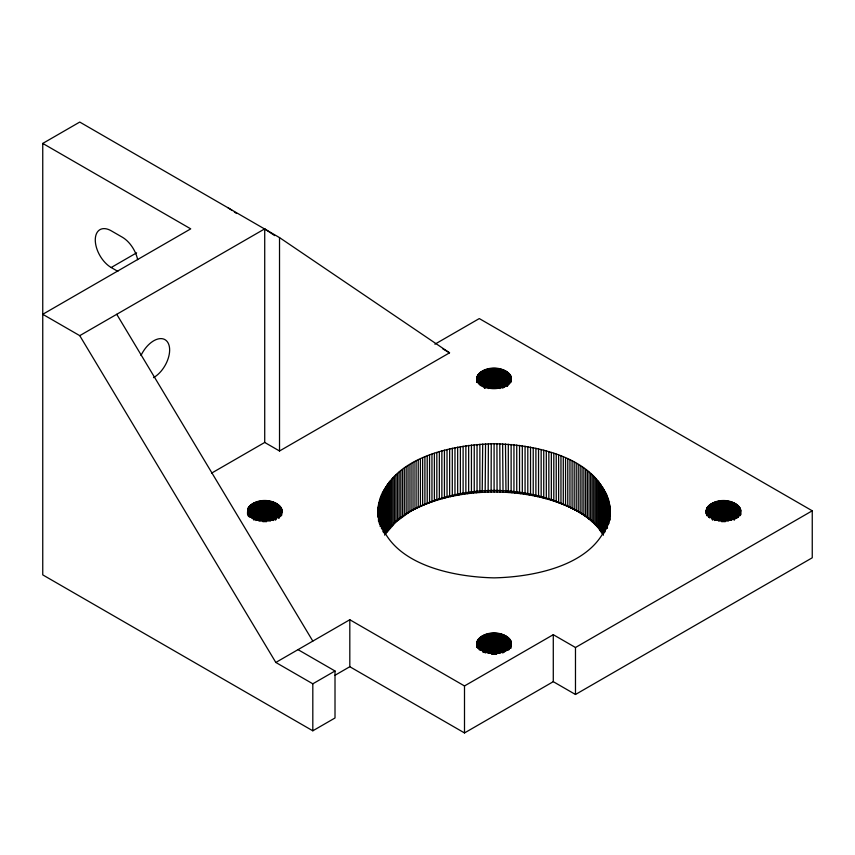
<?xml version="1.0" encoding="UTF-8"?>
<svg xmlns="http://www.w3.org/2000/svg" width="855" height="855" viewBox="0 0 855 855"><rect width="100%" height="100%" fill="white"/><g stroke="black" fill="none" stroke-linecap="round" stroke-linejoin="round"><path stroke-width="1.28" d="M576.217 463.389L576.217 510.371L584.029 514.999C531.212 482.615 459.498 482.338 406.178 513.737C432.566 498.102 463.709 492.149 494.094 491.988L494.094 443.745C450.649 444.653 383.927 458.269 377.942 510.798C383.927 563.327 450.649 576.954 494.094 577.862C537.528 576.954 604.261 563.327 610.235 510.798C604.261 458.269 537.528 444.653 494.094 443.745M706.198 510.798C710.056 497.086 736.86 497.086 740.729 510.798C736.86 524.521 710.056 524.521 706.198 510.798L706.198 513.417M491.112 492.01L491.24 443.766M476.908 377.397C479.035 392.082 506.855 392.253 511.333 378.861C508.362 363.396 474.888 364.593 476.823 382.292M476.908 642.255C479.035 656.929 506.855 657.1 511.333 643.719C508.362 628.243 474.888 629.44 476.823 647.139M488.13 492.074L488.397 443.82M247.64 509.334C248.816 524.393 276.817 524.714 281.904 511.782C279.98 495.708 245 496.862 247.64 514.87M485.159 492.17L485.544 443.927M482.199 492.32L482.712 444.066M479.238 492.512L479.869 491.24L479.869 444.247M476.278 492.747L477.047 491.465L477.047 444.472M473.339 493.014L474.236 491.721L474.236 444.728M409.973 464.564L409.973 511.557L395.961 521.913L385.723 533.659L385.723 486.666M470.41 493.335L471.436 492.02L471.436 445.028M467.493 493.688L468.647 492.362L468.647 445.37M464.596 494.083L465.868 492.747L465.868 445.754M461.721 494.521L463.111 493.164L463.111 446.171M458.857 495.002L460.375 493.624L460.375 446.631M456.014 495.526L457.66 494.115L457.66 447.133M453.203 496.082L454.967 494.65L454.967 447.667M450.403 496.68L452.295 495.227L452.295 448.234M447.646 497.321L449.645 495.836L449.645 448.843M408.027 465.772L408.027 512.754L398.398 518.953L402.523 516.538L402.523 469.545M444.899 497.995L447.026 496.488L447.026 449.495M442.195 498.711L444.429 497.172L444.429 450.179M439.513 499.47L441.875 497.899L441.875 450.906M436.873 500.261L439.342 498.657L439.342 451.664M385.99 531.831L387.903 530.613L387.903 483.631M434.265 501.094L436.841 499.448L436.841 452.455M431.69 501.96L434.383 500.271L434.383 453.289M388.48 528.807L390.34 527.642L390.34 480.649M429.157 502.858L431.957 501.137L431.957 454.144M390.756 526.135L393.033 524.735L393.033 477.753M426.656 503.798L429.563 502.035L429.563 455.042M393.749 523.239L395.961 521.913L395.961 474.92M424.198 504.771L427.211 502.964L427.211 455.972M394.251 522.48L397.522 520.535L397.522 473.542M395.918 521.08L399.135 519.177L399.135 472.184M421.782 505.775L424.903 503.926L424.903 456.944M397.65 519.701L400.803 517.841L400.803 470.859M419.41 506.823L422.637 504.931L422.637 457.938M417.09 507.891L420.404 505.957L420.404 458.964M400.268 517.606L404.308 515.255L404.308 468.262M414.814 509.003L418.223 507.015L418.223 460.022M412.58 510.136L416.086 508.105L416.086 461.112M298.021 649.64L335.01 670.993L335.01 717.986L312.812 730.801L42.75 574.881L42.75 143.426L79.75 122.062L279.521 237.594L449.548 352.826L279.521 450.991L264.719 442.452L211.538 473.157M137.655 259.674A22.497 12.985 60 0 0 122.286 237.188L111.193 230.786A22.497 12.985 60 0 0 95.279 239.966A22.497 12.985 60 0 0 111.193 267.519L136.629 252.834M42.75 143.426L190.729 228.862L42.75 314.298L79.75 335.652L264.719 228.862L274.669 235.595M434.896 344.202L479.292 318.573L812.25 510.798L812.25 557.791L575.479 694.484L553.281 681.67L464.5 732.938L349.813 666.718L334.85 675.365M408.263 512.508L411.96 510.371L411.96 463.389M410.4 511.311L414.002 509.227L414.002 462.234M79.75 335.652L275.823 662.454L349.813 619.736L464.5 685.945L553.281 634.688L575.479 647.502L812.25 510.798M275.823 662.454L312.812 683.808L335.01 670.993M494.094 491.988C523.698 492.138 553.944 497.813 579.925 512.508M577.788 511.311L574.175 509.227L574.175 462.234M581.999 513.737L578.215 511.557L578.215 464.564M111.193 267.519L117.851 271.366M575.607 510.136L572.091 508.105L572.091 461.112M573.374 509.003L569.954 507.015L569.954 460.022M586.006 516.292L580.15 512.754L580.15 465.772M571.097 507.891L567.773 505.957L567.773 458.964M586.69 517.136L589.779 518.953L582.041 513.994L582.041 467.001M568.767 506.823L565.55 504.931L565.55 457.938M589.48 519.081L583.88 515.255L583.88 468.262M442.783 348.851L449.548 352.826M566.395 505.775L563.285 503.926L563.285 456.944M593.926 522.48L587.385 517.841L587.385 470.859M563.979 504.771L560.966 502.964L560.966 455.972M594.428 523.239L590.666 520.535L590.666 473.542M561.532 503.798L558.625 502.035L558.625 455.042M595.956 524.681L592.216 521.913L592.216 474.92M598.564 526.83L593.712 523.313L593.712 476.331M559.031 502.858L556.231 501.137L556.231 454.144M599.291 527.888L595.155 524.735L595.155 477.753M556.498 501.96L553.805 500.271L553.805 453.289M601.931 530.912L596.523 526.178L596.523 479.195M553.922 501.094L551.336 499.448L551.336 452.455M551.315 500.261L548.846 498.657L548.846 451.664M548.664 499.47L546.313 497.899L546.313 450.906M227.729 207.498L232.143 210.501M234.356 211.997L236.568 213.494M545.992 498.711L543.748 497.172L543.748 450.179M543.278 497.995L541.162 496.488L541.162 449.495M540.542 497.321L538.543 495.836L538.543 448.843M537.774 496.68L535.893 495.227L535.893 448.234M591.585 520.321L593.327 521.71L589.052 519.177L589.052 472.184M534.984 496.082L533.221 494.65L533.221 447.667M532.163 495.526L530.528 494.115L530.528 447.133M529.331 495.002L527.802 493.624L527.802 446.631M526.466 494.521L525.066 493.164L525.066 446.171M523.581 494.083L522.309 492.747L522.309 445.754M520.684 493.688L519.541 492.362L519.541 445.37M603.448 535.198L599.088 529.117L599.088 482.135M517.767 493.335L516.751 492.02L516.751 445.028M514.838 493.014L513.951 491.721L513.951 444.728M116.74 314.298L312.812 641.09M511.899 492.747L511.13 491.465L511.13 444.472M508.949 492.512L508.308 491.24L508.308 444.247M505.989 492.32L505.476 444.066M503.018 492.17L502.633 443.927M500.047 492.074L499.79 443.82M497.065 492.01L496.937 443.766M740.644 509.826L740.729 514.721M740.537 509.334L740.537 514.87M740.398 508.853L740.398 514.079M740.206 508.383L740.206 514.902M739.981 507.913L739.981 515.736M739.714 507.443L739.714 515.276M739.415 506.983L739.415 514.817M739.073 506.534L739.073 515.672M738.688 506.107L738.688 516.548M738.271 505.679L738.271 517.425M737.822 505.262L737.822 517.008M737.331 504.867L737.331 517.916M736.807 504.482L736.807 517.532M736.251 504.108L736.251 518.461M735.674 503.755L735.674 518.109M735.054 503.413L735.054 519.081M734.413 503.093L734.413 520.064M733.75 502.793L733.75 519.765M733.056 502.516L733.056 519.477M732.34 502.248L732.34 519.22M731.602 502.013L731.602 520.289M730.843 501.789L730.843 520.064M730.074 501.596L730.074 519.861M729.283 501.415L729.283 519.69M728.471 501.265L728.471 520.845M727.658 501.137L727.658 520.716M726.825 501.03L726.825 520.599M725.991 500.945L725.991 520.524M725.158 500.88L725.158 521.764M724.313 500.848L724.313 521.732M723.458 500.838L723.458 521.721M722.614 500.848L722.614 521.732M721.77 500.88L721.77 521.764M720.925 500.945L720.925 520.524M720.092 501.03L720.092 520.599M719.269 501.137L719.269 520.716M718.446 501.265L718.446 520.845M717.644 501.415L717.644 519.69M716.853 501.596L716.853 519.861M716.084 501.789L716.084 520.064M715.325 502.013L715.325 520.289M714.588 502.248L714.588 520.524M713.872 502.516L713.872 519.477M713.177 502.793L713.177 519.765M712.504 503.093L712.504 520.064M711.862 503.413L711.862 519.081M711.253 503.755L711.253 518.109M710.665 504.108L710.665 517.157M710.12 504.482L710.12 517.532M709.597 504.867L709.597 517.916M709.105 505.262L709.105 517.008M708.656 505.679L708.656 517.425M708.239 506.107L708.239 516.548M707.855 506.534L707.855 515.672M707.513 506.983L707.513 514.817M707.203 507.443L707.203 515.276M706.935 507.913L706.935 515.736M706.711 508.383L706.711 514.902M706.529 508.853L706.529 514.079M706.283 509.826L706.219 513.898M610.203 509.153L610.203 515.683M610.096 507.507L610.096 515.341M609.925 505.871L609.925 520.225M609.679 504.226L609.679 519.99M609.369 502.59L609.369 520.866M608.984 500.966L608.984 523.249M608.525 499.341L608.525 524.136M608.012 497.717L608.012 525.13M607.413 496.114L607.413 528.101M606.761 494.511L606.761 528.443M606.035 492.918L606.035 529.469M605.233 491.336L605.233 531.799M604.378 489.765L604.378 532.836M603.448 488.205L603.448 533.894M602.454 486.666L602.454 533.659M601.396 485.138L601.396 532.131M600.274 483.631L600.274 530.613M597.837 480.649L597.837 527.642M585.654 469.545L585.654 516.538M575.479 647.502L575.479 694.484M553.281 634.688L553.281 681.67M511.333 377.889L511.333 381.48M511.333 642.736L511.333 646.327M511.172 376.916L511.269 381.319M511.172 641.763L511.269 646.166M511.023 376.435L511.023 380.347M511.023 641.282L511.023 646.508M510.841 375.954L510.841 382.484M510.841 640.801L510.841 648.261M510.617 375.484L510.617 382.003M510.617 640.331L510.617 648.165M510.35 375.014L510.35 382.848M510.35 639.871L510.35 647.705M510.04 374.565L510.04 382.388M510.04 639.412L510.04 647.246M509.698 374.116L509.698 383.254M509.698 638.963L509.698 648.101M509.313 373.678L509.313 384.119M509.313 638.525L509.313 648.966M508.896 373.25L508.896 383.692M508.896 638.097L508.896 649.853M508.447 372.833L508.447 384.59M508.447 637.691L508.447 649.437M507.956 372.438L507.956 385.487M507.956 637.285L507.956 650.345M507.443 372.053L507.443 386.407M507.443 636.9L507.443 649.96M506.887 371.679L506.887 386.043M506.887 636.537L506.887 649.586M506.299 371.327L506.299 385.691M506.299 636.173L506.299 650.537M505.69 370.985L505.69 386.652M505.69 635.842L505.69 651.499M505.049 370.675L505.049 386.332M505.049 635.522L505.049 651.189M504.375 370.365L504.375 387.336M504.375 635.222L504.375 652.194M503.68 370.087L503.68 387.059M503.68 634.934L503.68 651.905M502.964 369.83L502.964 388.095M502.964 634.677L502.964 652.953M502.227 369.584L502.227 387.86M502.227 634.431L502.227 652.707M501.468 369.36L501.468 387.636M501.468 634.218L501.468 652.493M500.699 369.168L500.699 387.443M500.699 634.015L500.699 652.29M499.908 368.986L499.908 388.565M499.908 633.844L499.908 653.423M499.106 368.836L499.106 388.416M499.106 633.683L499.106 653.263M498.283 368.708L498.283 388.288M498.283 633.555L498.283 653.135M497.46 368.601L497.46 388.181M497.46 633.448L497.46 653.028M496.627 368.516L496.627 388.095M496.627 633.363L496.627 654.257M495.782 368.452L495.782 388.031M495.782 633.309L495.782 654.193M494.938 368.42L494.938 387.999M494.938 633.266L494.938 654.161M494.094 368.409L494.094 387.988M494.094 633.256L494.094 654.139M493.25 368.42L493.25 387.999M493.25 633.266L493.25 654.161M492.395 368.452L492.395 388.031M492.395 633.309L492.395 654.193M491.561 368.516L491.561 388.095M491.561 633.363L491.561 654.257M490.727 368.601L490.727 388.181M490.727 633.448L490.727 653.028M489.894 368.708L489.894 388.288M489.894 633.555L489.894 653.135M489.081 368.836L489.081 388.416M489.081 633.683L489.081 653.263M488.28 368.986L488.28 388.565M488.28 633.844L488.28 653.423M487.489 369.168L487.489 387.443M487.489 634.015L487.489 652.29M486.709 369.36L486.709 387.636M486.709 634.218L486.709 652.493M485.95 369.584L485.95 387.86M485.95 634.431L485.95 652.707M485.213 369.83L485.213 388.095M485.213 634.677L485.213 652.953M484.496 370.087L484.496 388.362M484.496 634.934L484.496 651.905M483.802 370.365L483.802 387.336M483.802 635.222L483.802 652.194M483.139 370.675L483.139 386.332M483.139 635.522L483.139 652.493M482.498 370.985L482.498 386.652M482.498 635.842L482.498 651.499M481.878 371.327L481.878 385.691M481.878 636.173L481.878 650.537M481.301 371.679L481.301 386.043M481.301 636.537L481.301 649.586M480.745 372.053L480.745 385.103M480.745 636.9L480.745 649.96M480.221 372.438L480.221 385.487M480.221 637.285L480.221 650.345M479.741 372.833L479.741 384.59M479.741 637.691L479.741 649.437M479.281 373.25L479.281 383.692M479.281 638.097L479.281 649.853M478.864 373.678L478.864 384.119M478.864 638.525L478.864 648.966M478.479 374.116L478.479 383.254M478.479 638.963L478.479 648.101M478.137 374.565L478.137 382.388M478.137 639.412L478.137 647.246M477.838 375.014L477.838 382.848M477.838 639.871L477.838 647.705M477.571 375.484L477.571 382.003M477.571 640.331L477.571 648.165M477.347 375.954L477.347 381.17M477.347 640.801L477.347 647.331M477.154 376.435L477.154 381.651M477.154 641.282L477.154 646.508M477.015 376.916L477.015 382.132M477.015 641.763L477.015 647.299M464.5 685.945L464.5 732.938M406.146 467.001L406.146 513.994M394.465 476.331L394.465 523.313M391.654 479.195L391.654 526.178M389.089 482.135L389.089 529.117M386.781 485.138L386.781 532.131M384.729 488.205L384.729 535.198M383.81 489.765L383.81 532.836M382.944 491.336L382.944 531.799M382.153 492.918L382.153 529.469M381.426 494.511L381.426 528.443M380.764 496.114L380.764 526.135M380.176 497.717L380.176 526.498M379.652 499.341L379.652 524.136M379.203 500.966L379.203 523.249M378.818 502.59L378.818 521.625M378.498 504.226L378.498 521.293M378.263 505.871L378.263 516.313M378.081 507.507L377.942 517.328M349.813 619.736L349.813 666.718M312.812 683.808L312.812 730.801M281.968 510.307L281.968 512.925M281.797 509.334L281.904 512.434M281.658 508.853L281.658 515.383M281.466 508.383L281.466 514.902M281.242 507.913L281.242 515.736M280.974 507.443L280.974 515.276M280.675 506.983L280.675 516.121M280.333 506.534L280.333 515.672M279.948 506.107L279.948 516.548M279.521 237.594L279.521 450.991M279.532 505.679L279.532 517.425M279.072 505.262L279.072 518.312M278.591 504.867L278.591 517.916M278.067 504.482L278.067 517.532M277.512 504.108L277.512 517.157M276.935 503.755L276.935 518.109M276.315 503.413L276.315 519.081M275.673 503.093L275.673 520.064M275.011 502.793L275.011 519.765M274.316 502.516L274.316 519.477M273.6 502.248L273.6 520.524M272.863 502.013L272.863 520.289M272.104 501.789L272.104 520.064M271.324 501.596L271.324 519.861M270.533 501.415L270.533 520.994M269.731 501.265L269.731 520.845M268.919 501.137L268.919 520.716M268.085 501.03L268.085 520.599M267.252 500.945L267.252 520.524M266.418 500.88L266.418 521.764M265.563 500.848L265.563 521.732M264.719 228.862L264.719 442.452M264.719 500.838L264.719 521.721M263.874 500.848L263.874 521.732M263.03 500.88L263.03 521.764M262.186 500.945L262.186 520.524M261.352 501.03L261.352 520.599M260.529 501.137L260.529 520.716M259.706 501.265L259.706 520.845M258.905 501.415L258.905 520.994M258.114 501.596L258.114 519.861M257.344 501.789L257.344 520.064M256.586 502.013L256.586 520.289M255.848 502.248L255.848 520.524M255.132 502.516L255.132 519.477M254.437 502.793L254.437 519.765M253.764 503.093L253.764 520.064M253.123 503.413L253.123 519.081M252.514 503.755L252.514 518.109M251.926 504.108L251.926 518.461M251.37 504.482L251.37 517.532M250.857 504.867L250.857 516.612M250.365 505.262L250.365 517.008M249.917 505.679L249.917 517.425M249.5 506.107L249.5 516.548M249.115 506.534L249.115 515.672M248.773 506.983L248.773 516.121M248.463 507.443L248.463 516.58M248.196 507.913L248.196 514.432M247.971 508.383L247.971 514.902M247.79 508.853L247.79 514.079M140.989 355.509A22.497 12.985 -60 0 1 168.007 342.791A22.497 12.985 -60 0 1 153.515 377.643"/></g></svg>
